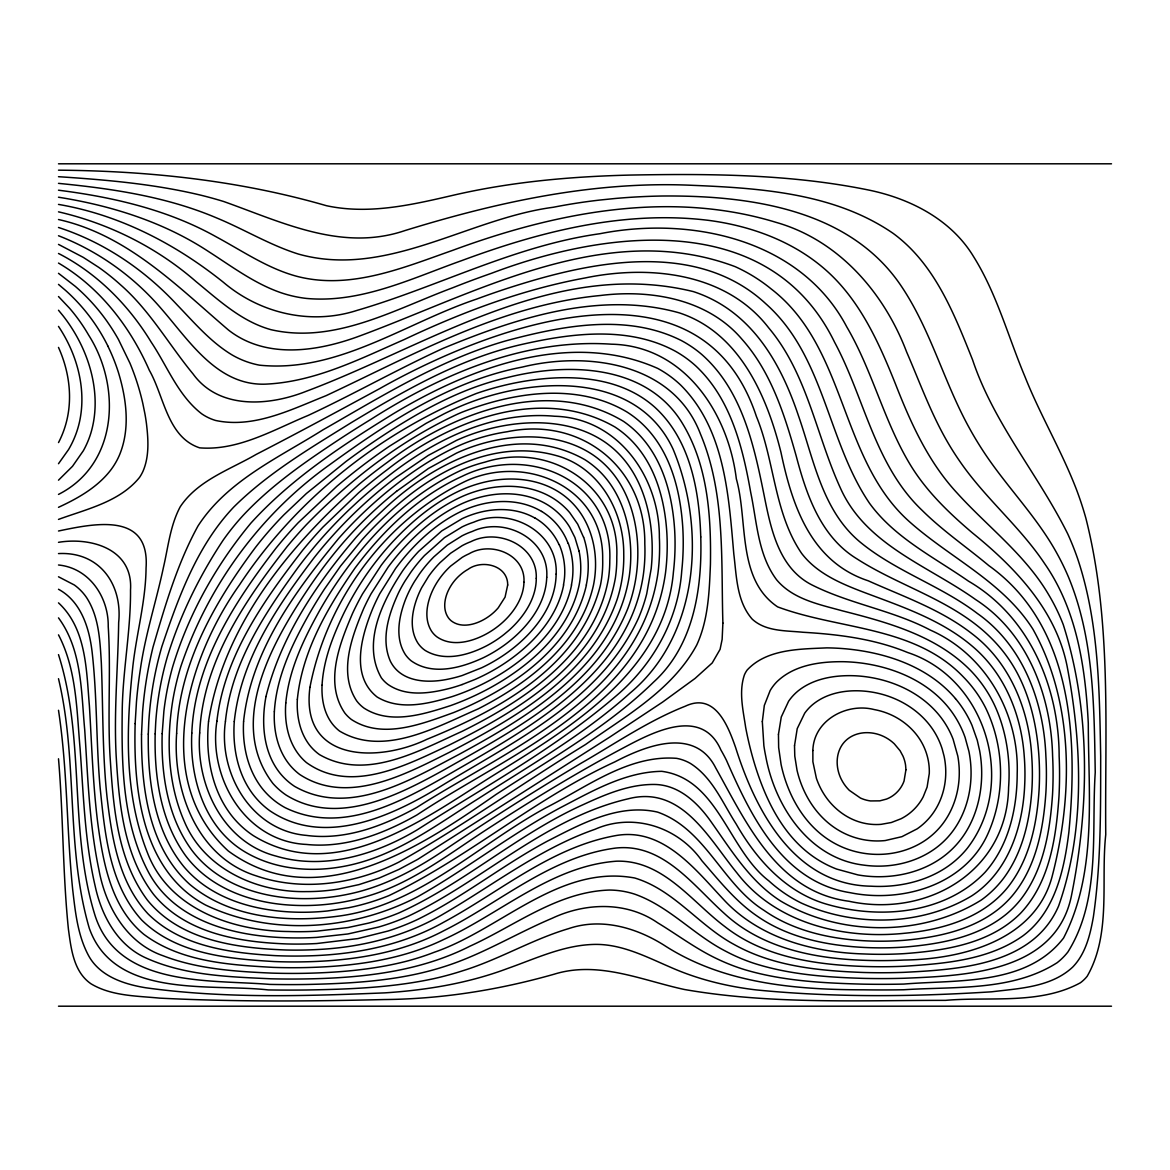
<?xml version="1.0" encoding="UTF-8"?>
<svg xmlns="http://www.w3.org/2000/svg" width="1170" height="1170" viewBox="0 0 1170 1170"><rect width="100%" height="100%" fill="white"/><g stroke="black" fill="none" stroke-linecap="round" stroke-linejoin="round"><path stroke-width="1.5" d="M563.647 585C556.993 618.915 531.429 645.679 503.407 664.107A196.253 196.253 0 0 1 474.859 679.521L462.15 684.538M571.574 585C563.779 623.288 534.134 652.875 502.164 673.086A230.3 230.3 0 0 1 462.15 693.035A220.472 220.472 0 0 1 452.044 696.633C428.205 703.843 399.921 710.833 377.12 696.998C349.771 675.543 361.72 635.178 372.938 608.078A205.423 205.423 0 0 1 379.811 593.658L395.533 568.547A216.757 216.757 0 0 1 408.476 552.533C423.672 535.611 441.456 520.621 462.15 510.954A106.719 106.719 0 0 1 476.483 505.572C497.806 499.224 522.142 499.751 541.578 511.451M586.419 585C573.066 644.056 519.348 682.797 467.254 706.738A354.276 354.276 0 0 1 453.463 712.632C421.917 723.952 382.458 739.82 351.351 719.462A38.113 38.113 0 0 1 344.901 713.144C324.002 682.958 339.666 643.617 352.521 613.46A278.811 278.811 0 0 1 362.524 593.921L381.157 565.388A272.171 272.171 0 0 1 396.981 546.2C415.482 525.944 437.01 507.868 462.15 496.504A122.47 122.47 0 0 1 479.481 490.318C504.855 483.283 533.915 484.877 556.057 500.219A70.814 70.814 0 0 1 569.746 512.65L577.702 524.145L583.537 537.264M58.5 463.715L68.577 449.529A95.121 95.121 0 0 0 79.736 420.834C85.351 393.88 79.618 365.493 67.202 341.216A146.967 146.967 0 0 0 58.5 326.401M58.5 480.183L72.511 466.289L83.348 450.728A90.529 90.529 0 0 0 90.792 433.324C100.284 401.924 93.41 367.526 78.214 339.081A160.89 160.89 0 0 0 62.887 315.578L58.5 310.24M396.542 491.312L428.425 468.468L456.49 453.112A178.001 178.001 0 0 1 469.214 447.847A181.262 181.262 0 0 1 491.707 441.163C525.652 433.441 563.984 435.065 593.482 455.262A90.997 90.997 0 0 1 608.078 467.854C626.827 487.875 635.661 515.312 637.474 542.266A161.284 161.284 0 0 1 636.217 575.728A154.908 154.908 0 0 1 627.851 608.444C595.998 688.048 515.019 729.466 444.585 769.553C397.917 795.395 337.252 826.912 285.948 794.956A69.439 69.439 0 0 1 272.888 783.417C227.287 723.806 270.855 644.889 306.394 591.508C316.105 576.868 326.488 562.682 337.72 549.169A413.844 413.844 0 0 1 377.427 507.634A401.544 401.544 0 0 1 396.542 491.312M58.5 494.413C118.082 464.241 121.446 386.509 88.657 335.132A176.026 176.026 0 0 0 69.615 308.295L58.5 296.536M58.5 507.312C78.229 498.201 98.017 486.998 111.296 469.316A72.043 72.043 0 0 0 119.194 455.715C130.484 429.258 126.55 399.087 118.389 372.352A188.092 188.092 0 0 0 107.889 346.174M58.5 519.407C86.726 509.067 119.749 501.872 139.508 477.433A41.316 41.316 0 0 0 143.062 471.1C149.438 456.139 148.297 439.335 146.44 423.555A210.015 210.015 0 0 0 144.934 413.887L142.857 403.65A245.773 245.773 0 0 0 129.958 363.197L118.433 339.446A207.543 207.543 0 0 0 110.097 325.845L107.084 321.443A195.097 195.097 0 0 0 75.363 286.431L58.5 273.312M58.5 531.004C95.545 523.224 149.95 512.094 146.06 568.05C145.724 602.506 135.793 635.939 132.459 670.117C126.067 730.811 124.473 794.81 147.347 852.506C168.729 909.148 232.64 931.042 288.551 931.525A299.301 299.301 0 0 0 316.865 931.159L348.075 927.532L368.55 923.101A236.004 236.004 0 0 0 398.736 913.009C463.964 883.628 517.769 834.02 583.157 804.653C605.534 794.342 629.153 784.251 654.235 784.456C679.126 784.646 698.241 803.263 711.55 822.452C731.747 850.97 750.672 882.048 780.902 901.178C840.674 936.541 922.209 936.892 981.308 900.022A104.071 104.071 0 0 0 1003.948 877.793C1023.004 851.804 1030.156 819.205 1032.013 787.571A252.661 252.661 0 0 0 1031.721 756.112C1029.059 709.722 1010.017 662.703 972.299 633.965C941.353 609.643 903.752 596.744 868.257 580.803C810.956 561.907 792.222 505.82 780.99 452.454C766.862 395.752 739.381 332.514 679.17 312.829C599.859 290.584 516.584 317.933 443.181 348.338C397.522 369.267 353.779 394.085 308.28 415.379C273.707 429.639 238.27 450.962 199.631 447.847C167.237 437.053 164.283 396.498 149.351 370.334C130.221 326.839 99.933 287.352 58.5 263.075M58.5 542.324C91.509 536.898 133.234 549.213 130.513 590.06C130.864 631.273 122.397 672.019 122.192 713.261C121.534 767.315 122.909 824.631 149.116 873.361C176.158 922.311 236.047 936.483 287.864 937.799A326.693 326.693 0 0 0 316.792 937.389L347.899 933.967L378.422 927.093A238.899 238.899 0 0 0 408.242 916.227C483.21 880.571 545.542 817.976 628.115 798.832C681.847 784.807 708.874 838.729 737.041 873.054C775.769 923.598 843.906 939.598 904.761 933.25C942.757 929.755 983.297 917.909 1008.043 886.977C1029.556 859.526 1036.942 824.046 1039.077 789.955A283.433 283.433 0 0 0 1038.916 756.112C1036.986 727.316 1030.697 698.461 1017.11 672.823A145.592 145.592 0 0 0 990.888 637.782C953.389 600.415 900.593 586.901 856.966 558.88C820.77 536.884 806.466 494.881 796.244 456.139C784.514 414.707 771.118 371.841 741.838 339.095C707.455 298.774 650.491 289.253 600.283 295.513C501.389 304.917 414.136 354.437 325.962 395.723C291.242 409.485 253.948 428.673 215.616 420.469A48.774 48.774 0 0 1 201.81 413.887C178.089 395.621 167.427 366.356 151.193 342.123C128.685 305.165 97.227 273.297 58.5 253.466M58.5 163.8L1111.5 163.8M58.5 1006.2L1111.5 1006.2M58.5 170.176C148.97 170.893 239.323 180.472 326.371 205.686C368.652 214.827 411.577 204.925 452.819 195.346C511.115 181.789 570.945 176.48 630.659 175.061C710.278 173.643 790.774 174.037 869.076 190.125C910.377 198.695 951.21 219.565 973.601 256.669C996.781 293.699 1008.028 336.375 1024.832 376.36C1040.188 415.087 1061.731 451.035 1076.619 489.952A337.472 337.472 0 0 1 1085.862 518.178C1111.997 621.343 1104.772 729.188 1105.752 834.634C1100.692 880.937 1111.471 934.055 1087.164 976.277A36.372 36.372 0 0 1 1080.378 982.785C1039.808 1004.957 990.01 996.445 945.55 1000.365C858.458 1000.321 770.445 1004.518 684.289 989.469C641.555 980.211 598.177 960.453 553.966 974.259C498.771 989.937 441.85 999.048 384.374 999.546C309.494 1001.374 234.483 1001.9 159.661 998.127C136.554 995.875 111.516 996.109 90.982 983.794C73.491 971.7 71.107 948.68 68.43 929.316C62.595 872.644 63.341 815.534 58.5 758.789M58.5 176.699C106.28 179.844 154.279 183.968 200.933 195.214A409.763 409.763 0 0 1 223.631 201.489C281.824 222.11 341.655 251.959 404.659 230.665C498.01 201.84 594.594 180.707 692.918 185.343C761.465 188.195 834.985 193.313 893.222 233.43C934.83 263.996 954.033 313.531 972.577 359.833C993.798 423.394 1038.287 474.625 1067.742 533.9A278.562 278.562 0 0 1 1077.687 558.821C1098.849 622.191 1099.449 689.993 1100.678 756.112C1100.604 809.772 1101.087 863.782 1093.35 917.017C1090.191 934.845 1085.672 953.74 1072.656 967.122C1051.084 987.246 1019.333 988.416 991.604 991.809C913.2 996.767 834.195 997.659 755.952 989.879C726.628 986.398 697.642 979.246 670.6 967.283C645.972 956.709 620.977 943.517 593.395 944.439C563.282 945.331 535.641 958.596 507.721 968.438C468.336 983.253 426.48 990.186 384.623 992.877C305.107 996.08 224.713 998.727 145.65 987.758C123.64 984.145 99.289 976.087 88.233 954.998C77.586 934.801 75.275 911.649 72.657 889.332C66.588 829.764 67.538 769.567 58.5 710.292M58.5 553.585C99.596 551.406 122.587 584.444 118.667 622.498C118.009 667.032 113.782 711.55 116.181 756.112C119.047 803.746 123.625 855.197 153.606 894.421C185.62 933.558 239.47 942.216 287.176 943.956A358.81 358.81 0 0 0 316.719 943.532L357.947 938.574L388.104 931.013A239.631 239.631 0 0 0 417.383 919.561C462.91 897.273 502.676 865.113 547.297 841.201C580.861 824.075 618.608 803.132 657.613 812.112C705.642 829.018 722.285 884.271 764.039 910.392A145.972 145.972 0 0 0 784.339 922.209C809.084 933.938 836.404 939.13 863.606 940.724A306.028 306.028 0 0 0 904.542 940.27C937.55 937.316 972.109 930.062 998.639 909.002A101.337 101.337 0 0 0 1012.138 895.913C1036.269 867.248 1043.465 828.609 1045.907 792.251A319.191 319.191 0 0 0 1045.878 756.112C1043.801 701.985 1023.121 645.664 977.433 613.519C940.738 585.556 895.459 571.34 859.833 541.842C822.159 510.31 813.808 459.62 798.423 415.657C784.836 375.146 764.288 334.547 728.588 309.246A131.142 131.142 0 0 0 693.342 291.593C555.355 257.766 430.107 344.799 306.394 391.233C269.392 405.961 219.17 410.012 193.065 373.947C168.714 344.404 149.701 310.284 120.568 284.836A228.428 228.428 0 0 0 98.748 267.374L83.26 257.356L58.5 244.398M58.5 183.368C112.291 188.633 166.725 196.692 216.786 218C244.311 229.364 269.963 245.159 298.496 254.095C386.597 278.709 468 218.468 553.308 207.265A576.137 576.137 0 0 1 599.903 200.041L615.157 198.49A647.917 647.917 0 0 1 661.957 196.019C747.425 195.214 848.016 208.435 900.286 284.646C930.457 328.726 943.561 381.391 969.243 427.854A336.317 336.317 0 0 0 982.142 449.455C1005.381 485.55 1036.576 516.043 1057.212 553.878A247.952 247.952 0 0 1 1068.385 576.854C1094.008 638.542 1094.111 706.695 1095.237 772.405C1091.332 831.826 1101.072 899.247 1067.844 952.058A61.937 61.937 0 0 1 1057.212 962.661C1012.094 991.473 955.042 986.354 903.81 989.761A1346.831 1346.831 0 0 1 863.606 989.82C794.927 989.776 722.753 983.458 663.77 945.024C635.646 927.415 601.014 917.558 568.532 928.658C531.838 939.539 498.756 959.751 462.15 970.939A316.266 316.266 0 0 1 433.456 978.734C391.76 987.714 348.909 989.264 306.394 989.995A1390.443 1390.443 0 0 1 268.222 989.922C209.913 983.312 114.353 999.238 89.286 928.234C65.579 847.197 78.054 760.573 58.5 678.702M58.5 190.198C113.124 197.13 168.041 209.781 216.421 236.94C243.024 251.301 268.442 268.998 298.072 276.632C351.088 289.853 403.416 267.623 452.717 250.336C554.785 212.589 669.167 189.73 775.769 222.271C838.451 239.952 884.037 292.471 906.589 351.877C919.81 382.4 931.101 413.931 947.949 442.743A280.493 280.493 0 0 0 961.023 463.071C986.091 498.976 1020.474 527.26 1044.737 563.779C1077.073 610.33 1085.482 668.099 1088.29 723.44C1088.378 794.752 1097.299 872.601 1063.574 938.004C1026.66 985.988 957.791 979.568 903.84 984.072A992.058 992.058 0 0 1 863.606 984.16C823.724 983.122 783.286 981.103 744.807 969.696A199.543 199.543 0 0 1 717.122 958.859C696.106 948.943 677.518 934.83 657.73 922.837C626.52 901.222 585.57 902.553 552.181 918.26C515.487 933.762 481.323 955.115 443.094 966.976C398.999 980.972 352.345 983.487 306.394 984.482A1036.459 1036.459 0 0 1 269.553 984.394C209.913 979.466 118.228 987.714 95.077 915.583C68.679 830.963 85.425 739.06 58.5 654.63M58.5 197.218C111.413 205.613 163.771 222.007 208.772 251.696C232.157 266.672 254.753 283.769 281.312 292.836A122.148 122.148 0 0 0 306.394 298.423C361.091 303.483 411.957 278.226 462.15 260.457C540.247 231.47 624.019 210.176 707.85 220.267C751.593 225.883 795.073 241.897 827.98 271.981C860.754 302.036 879.24 343.468 895.474 383.994C910.743 423.013 928.322 462.091 957.192 493.126C987.787 526.88 1025.359 554.872 1048.686 594.74A195.156 195.156 0 0 1 1063.237 624.575C1090.996 711.828 1089.285 807.739 1071.237 896.717C1054.974 972.519 965.703 975.78 903.883 978.266A778.62 778.62 0 0 1 863.606 978.383C826.4 977.272 788.668 974.581 753.056 963.012A180.721 180.721 0 0 1 725.839 951.298C693.751 934.947 669.021 906.18 634.637 894.129A83.655 83.655 0 0 0 609.555 890.048C557.768 891.598 515.414 925.543 469.989 946.164C419.533 971.787 362.203 977.959 306.394 978.91A823.856 823.856 0 0 1 270.796 978.793C228.911 976.833 185.182 975.619 146.294 958.113C117.673 945.506 101.688 915.993 95.296 886.655C84.752 841.464 83.494 794.796 80.101 748.683C76.679 710.351 76.708 669.796 58.5 634.857M58.5 204.414C119.603 214.856 175.456 243.872 223.455 282.336C260.091 313.472 310.81 325.348 357.055 310.386C438.531 286.606 514.946 245.583 599.903 233.722C690.505 215.85 800.514 239.031 846.787 326.927C872.703 371.08 884.125 422.077 910.904 465.777C926.976 491.868 949.265 513.221 972.46 532.935C1015.268 567.582 1056.013 610.184 1067.098 666.154C1082.06 744.778 1085.424 829.676 1058.601 906.033C1033.095 965.192 959.327 969.506 903.927 972.343A635.822 635.822 0 0 1 863.606 972.489C819.366 970.837 773.268 966.508 733.956 944.395C698.739 925.47 673.92 889.741 634.696 877.997C559.304 864.074 501.009 929.375 434.304 952.248A255.937 255.937 0 0 1 406.399 961.257C373.756 969.623 339.987 972.475 306.394 973.279A681.92 681.92 0 0 1 271.966 973.118C235.228 971.524 197.584 969.082 162.952 955.714C126.521 943.093 105.666 906.457 99.011 870.188C89.256 824.075 87.838 776.792 84.723 729.904C81.169 691.953 82.149 649.95 58.5 617.877M58.5 564.993C89.256 568.006 108.693 597.095 108.225 626.491C111.033 669.649 107.494 712.939 110.038 756.112C113.256 805.486 116.781 858.999 147.405 900.11C180.648 940.914 237.144 948.183 286.489 950.011A397.083 397.083 0 0 0 316.631 949.572C361.091 947.51 405.551 936.483 444.015 913.624C493.769 884.725 540.028 848.499 594.843 829.34C633.277 812.316 678.03 826.912 701.883 860.74C718.716 880.118 734.892 900.637 756.171 915.423A149.38 149.38 0 0 0 770.591 924.402C799.066 939.788 831.577 945.726 863.606 947.422A346.51 346.51 0 0 0 904.351 947.071C940.08 944.161 978.032 937.345 1006.522 914.004A99.099 99.099 0 0 0 1020.62 899.569C1043.742 869.866 1050.016 831.036 1052.532 794.474A361.501 361.501 0 0 0 1052.605 756.112C1051.157 696.091 1027.83 633.292 975.605 599.552C928.322 565.812 865.873 545.074 840.499 488.27C816.119 435.094 807.388 373.859 768.719 327.892C726.058 272.449 649.116 264.683 585 277.977C522.01 289.56 461.711 312.317 403.986 339.651C360.287 358.766 316.061 381.347 267.608 384.038C218.19 387.226 189.715 341.304 161.284 308.704C133.643 276.427 98.163 251.067 58.5 235.755M58.5 211.843C109.234 223.602 156.941 247.426 196.194 281.721C219.053 300.441 241.722 321.575 270.913 329.662C334.518 344.331 394.86 309.26 452.615 287.805A947.744 947.744 0 0 1 491.707 273.21C606.703 229.51 769.875 209.284 834.619 342.283C864.513 397.858 874.663 465.265 922.106 510.325C942.669 530.727 966.683 547.121 988.855 565.636C1073.007 625.833 1077.892 738.548 1068.868 832.133C1064.261 869.719 1055.106 911.986 1022.829 935.912C988.489 960.19 944.673 963.641 904 966.259A533.344 533.344 0 0 1 863.606 966.449C815.241 964.694 763.908 957.279 724.727 926.494C691.397 901.441 662.907 859.95 616.707 861.178C551.553 865.8 500.921 913.404 443.62 939.554C401.017 960.16 353.223 966.42 306.394 967.561A580.335 580.335 0 0 1 273.093 967.371C228.764 964.884 180.663 961.857 143.808 934.303C110.974 907.306 103.135 862.758 97.739 822.905C92.883 784.075 91.772 744.91 89.403 705.876C86.346 670.395 86.653 628.963 58.5 602.857M58.5 219.521C127.369 234.921 176.933 285.963 228.428 329.998C265.356 359 315.754 351.79 356.879 337.004C475.985 293.436 606.513 218.146 735.213 266.672A162.762 162.762 0 0 1 771.249 288.99C847.329 347.665 839.241 460 910.07 522.259C950.713 558.251 1003.085 582.016 1032.949 629.226C1074.572 703.74 1072.992 796.828 1051.874 877.427C1034.295 940.797 961.901 959.224 904.088 960.043A456.022 456.022 0 0 1 863.606 960.277C814.115 958.566 761.597 948.109 724.172 913.317C693.006 885.383 662.966 842.853 615.625 848.074C550.982 856.44 500.336 902.436 443.766 930.75C401.617 952.965 353.559 960.658 306.394 961.784A503.978 503.978 0 0 1 274.189 961.55C228.091 958.83 176.538 954.15 141.804 920.146C109.38 884.52 104.905 833.874 100.167 788.097C96.072 742.921 97.242 697.393 92.152 652.304C89.373 628.275 81.213 601.599 58.5 589.27M58.5 227.477C104.188 242.263 144.773 269.963 177.299 305.063C194.512 322.905 210.878 342.298 232.42 355.139A86.697 86.697 0 0 0 259.389 365.157C337.516 373.23 405.332 322.964 476.483 299.14A795.893 795.893 0 0 1 522.756 283.535C600.956 259.535 699.865 242.483 765.838 303.79C824.616 356.06 827.131 440.914 869.515 503.261C894.772 537.981 934.04 557.169 968.438 581.124C1029.732 616.765 1058.996 687.433 1059.142 756.112A412.6 412.6 0 0 1 1058.967 796.638C1056.101 837.471 1049.812 882.385 1020.43 913.39C990.2 943.766 945.067 950.61 904.205 953.638A395.431 395.431 0 0 1 863.606 953.945C812.74 952.351 759.271 938.106 723.66 899.584C694.804 868.915 662.308 826.327 614.338 835.863C550.485 847.753 499.722 892.023 443.898 922.106C402.144 945.667 353.91 954.852 306.394 955.919A444.381 444.381 0 0 1 275.257 955.641C230.68 952.98 181.321 946.852 148.063 913.887C118.857 882.663 111.896 838.363 107.084 797.516C102.243 752.836 103.135 707.835 101.337 662.995C99.976 640.677 99.07 616.751 86.463 597.417A50.486 50.486 0 0 0 74.353 585L58.5 576.781M534.953 518.076C516.935 507.751 494.705 507.575 475.225 513.601A98.967 98.967 0 0 0 462.15 518.661L441.763 530.887L418.699 551.348A189.438 189.438 0 0 0 403.065 570.243C382.941 600.356 361.34 642.813 381.347 677.825A33.082 33.082 0 0 0 387.884 684.377C406.297 697.218 430.472 693.386 450.845 688.092A171.595 171.595 0 0 0 462.15 684.538M58.5 284.383L65.695 290.54A183.675 183.675 0 0 1 107.932 346.144M955.466 698.592C928.497 666.754 886.363 652.626 845.939 648.838A242.483 242.483 0 0 0 826.81 647.873C799.973 649.101 766.862 648.823 747.162 670.03A24.906 24.906 0 0 0 744.427 674.856C738.606 691.85 743.14 710.234 745.656 727.404A349.874 349.874 0 0 0 755.308 766.262C766.072 800.514 782.891 835.131 812.945 856.411A108.313 108.313 0 0 0 836.682 869.091L857.976 874.926A121.841 121.841 0 0 0 895.957 875.511C912.117 873.2 927.927 867.511 941.323 858.093A89.125 89.125 0 0 0 961.521 838.451C972.211 824.06 978.442 806.686 980.694 788.99A125.117 125.117 0 0 0 979.641 750.731L977.257 740.244L971.977 725.298A109.249 109.249 0 0 0 955.466 698.592M58.5 347.417C66.646 365.508 70.8 385.559 69.176 405.405A97.285 97.285 0 0 1 58.529 442.567M568.181 543.494L566.061 538.566A63.18 63.18 0 0 0 541.608 511.392M579.033 551.128L574.909 537.483L569.761 527.246A67.246 67.246 0 0 0 547.94 505.06C527.1 492.087 500.775 491.224 477.667 497.908A114.28 114.28 0 0 0 462.15 503.583C439.189 514.113 419.503 530.683 402.655 549.3A244.223 244.223 0 0 0 388.25 566.938L371.065 593.819A240.713 240.713 0 0 0 363.811 608.254C351.921 636.363 337.998 672.765 356.733 700.991A36.241 36.241 0 0 0 364.002 708.099C390.093 724.976 423.335 714.402 450.435 705.656A277.392 277.392 0 0 0 490.844 687.448C530.712 665.306 569.234 631.434 579.135 585A86.726 86.726 0 0 0 579.077 551.114M559.245 544.591A68.664 68.664 0 0 1 563.457 584.956M534.997 518.003A58.354 58.354 0 0 1 559.055 544.664M568.313 543.45A76.927 76.927 0 0 1 571.413 584.971M583.669 537.22A93 93 0 0 1 586.287 584.971M297.355 699.309C296.478 715.309 299.578 732.23 309.567 745.144A49.111 49.111 0 0 0 319.395 754.562C365.859 781.384 418.714 750.862 462.15 731.323C525.52 699.835 595.018 653.84 608.4 578.945A121.475 121.475 0 0 0 609.789 560.474C612.992 480.446 528.738 443.591 462.15 476.307C418.67 496.08 383.204 530.273 354.919 568.21C327.746 607.449 302.167 650.9 297.355 699.309M700.757 536.957C702.249 588.539 693.795 645.518 653.62 682.066C607.157 727.418 549.871 759.286 495.89 794.562C420.63 846.831 317.509 916.212 228.34 851.029C151.003 780.595 186.732 659.207 239.411 585C295.937 499.166 381.025 431.628 476.322 393.5A294.109 294.109 0 0 1 522.39 381.566C567.172 373.903 619.296 375.394 654.951 407.365C690.49 439.935 699.338 490.961 700.757 536.957M141.526 734.277C141.219 787 148.254 846.934 189.672 884.301C230.314 918.304 287.396 922.794 337.998 916.198C418.407 905.755 477.565 844.974 546.039 807.695C586.843 787.103 628.626 754.533 676.713 758.35A43.86 43.86 0 0 1 690.271 763.352C712.398 777.246 722.534 802.825 736.164 824.002C755.981 858.663 784.441 890.706 823.534 903.255C877.295 919.927 944.453 914.925 985.067 872.279C1008.832 845.471 1017.11 808.558 1017.198 773.56C1019.231 713.89 985.813 654.63 930.472 630.147C892.885 610.316 849.946 604.042 812.082 585C778.752 568.21 770.84 528.825 764.171 495.583C753.977 445.024 742.058 389.976 701.634 354.349A113.417 113.417 0 0 0 681.247 340.499C626.827 313.165 562.755 325.684 506.727 340.616C440.666 359.307 382.034 396.118 322.891 429.887C278.694 457.689 227.214 480.695 197.993 525.988C177.226 563.764 165.102 605.753 153.065 646.937A402.48 402.48 0 0 0 146.411 679.668A393.544 393.544 0 0 0 142.565 712.34L141.526 734.277M274.35 711.74C273.429 730.943 277.89 751.301 290.716 766.101A58.851 58.851 0 0 0 299.549 774.365C347.358 805.867 404.791 774.584 449.572 752.237C516.555 717.093 590.923 675.178 617.131 599.449A138.221 138.221 0 0 0 623.215 569.439A140.195 140.195 0 0 0 623.742 553.585C623.903 511.246 599.128 467.005 556.218 455.569C493.301 437.902 430.809 472.709 386.378 515.005A370.846 370.846 0 0 0 362.188 539.619L340.485 566.163L324.441 589.11A506.054 506.054 0 0 0 308.821 614.645C291.973 644.626 276.412 676.86 274.35 711.74M199.69 732.947C195.639 784.514 222.768 842.283 275.974 856.074C324.148 870.363 375.453 854.773 417.251 829.808C484.438 786.883 555.18 748.303 615.873 696.135C652.845 664.823 678.264 619.924 681.715 571.194A265.999 265.999 0 0 0 682.768 527.392C680.399 491.151 670.893 452.819 644.655 426.202A100.678 100.678 0 0 0 626.901 411.957C577.073 382.254 513.703 392.184 462.15 412.162L458.084 413.887C400.842 440.3 350.196 479.641 306.394 524.686A441.382 441.382 0 0 0 287.206 546.492C244.881 600.693 202.863 661.898 199.69 732.947M148.283 734.087C147.669 780.083 153.782 830.013 183.953 866.78C211.858 899.847 256.859 911.518 298.569 912.234A237.949 237.949 0 0 0 327.615 910.947L348.499 907.759A225.137 225.137 0 0 0 389.054 895.562C468 857.727 534.909 798.525 614.806 761.904C645.723 745.699 694.746 726.351 715.704 767.9C746.738 823.387 777.202 891.818 848.937 901.251C927.181 918.187 1007.268 871.314 1008.584 787.439A180.472 180.472 0 0 0 1008.818 763.849C1007.575 743.111 1002.865 722.504 993.856 703.726A129.695 129.695 0 0 0 970.661 670.571C936.512 635.749 888.088 622.484 842.224 610.798C819 604.378 792.894 599.23 776.631 579.808C757.897 554.755 756.946 522.069 750.731 492.555C742.716 447.233 730.767 398.751 695.989 366.137A111.34 111.34 0 0 0 675.573 351.336C628.699 325.83 572.276 333.04 522.449 344.287C460.468 358.181 404.981 390.297 351.132 422.736C310.24 448.168 268.149 472.929 233.751 507.063C197.16 545.615 178.527 597.051 161.869 646.542A346.452 346.452 0 0 0 154.104 679.083A346.101 346.101 0 0 0 148.736 723.016L148.283 734.087M536.269 578.287C536.328 595.398 527.304 611.193 515.97 623.464A102.741 102.741 0 0 1 508.891 630.396L503.89 634.579A114.309 114.309 0 0 1 487.042 645.577C468.526 655.244 444.308 662.074 425.134 650.418A27.261 27.261 0 0 1 417.748 642.871C409.017 628.86 411.972 611.106 417.646 596.554A94.156 94.156 0 0 1 421.668 587.706L428.644 576.284A109.819 109.819 0 0 1 439.978 562.697L450.567 553.264L462.15 545.673A72.657 72.657 0 0 1 470.866 541.666C497.996 527.919 537.527 545.586 536.269 578.287M155.171 733.882C154.221 775.915 160.319 820.419 185.386 855.372C209.869 888.513 251.696 903.079 291.549 905.185A222.461 222.461 0 0 0 327.688 904.264A218.234 218.234 0 0 0 369.106 895.679C414.385 881.975 451.752 851.833 491.02 826.707C534.178 798.715 578.155 771.864 623.639 747.747C653.006 732.098 701.839 706.446 720.939 750.058A166.418 166.418 0 0 1 726.497 760.398C751.038 816.309 782.598 881.99 850.107 892.681C901.178 903.094 963.232 885.807 986.983 835.804C1005.717 795.819 1004.884 747.25 985.506 707.66A123.64 123.64 0 0 0 963.553 677.137C914.589 625.745 839.417 629.943 777.597 606.864C736.617 579.077 748.23 520.986 736.339 478.881C728.193 412.776 684.055 345.633 611.427 344.199C525.067 338.32 442.304 373.844 370.861 419.386A1290.919 1290.919 0 0 0 342.722 437.127C307.359 460.38 271.923 484.482 242.936 515.619A241.605 241.605 0 0 0 223.119 540.233C199.28 576.166 180.034 615.449 167.383 656.706A309.743 309.743 0 0 0 159.749 689.452A311.381 311.381 0 0 0 155.712 722.724L155.171 733.882M191.807 733.049C189.569 777.041 203.902 826.181 243.082 850.736C277.436 872.133 320.916 873.463 359.102 862.802C403.138 850.59 440.139 822.583 478.281 798.671C530.01 765.297 584.093 734.497 630.016 693.108C699.748 634.871 706.124 528.255 673.042 449.075C635.939 369.486 530.361 377.164 462.15 405.566A290.511 290.511 0 0 0 443.927 413.902L426.099 423.35L389.566 446.136A621.987 621.987 0 0 0 336.814 486.31L298.233 522.697A421.785 421.785 0 0 0 275.974 548.203C234.57 601.994 194.703 663.068 191.807 733.049M162.177 733.678C161.036 774.043 167.383 816.733 191.719 850.078C218.103 885.339 263.908 899.013 306.394 898.633A207.982 207.982 0 0 0 348.675 894.099C383.467 886.933 415.16 869.822 444.381 850.166C488.972 819.965 534.456 791.11 580.671 763.469C615.069 743.74 648.121 720.866 685.167 706.256C715.104 691.938 728.076 725.97 735.696 747.762C755.776 811.483 794.693 885.017 871.153 886.202A138.616 138.616 0 0 0 894.085 885.631C914.355 883.394 934.391 876.593 950.786 864.264A93.849 93.849 0 0 0 967.254 848.338C1017.534 783.403 986.281 678.351 907.642 652.509C874.502 638.878 838.597 634.33 803.073 632.268C785.86 630.513 765.926 631.683 752.251 619.179C736.617 601.438 736.559 576.152 733.809 554.01C728.661 495.276 724.903 429.317 680.794 385.179A107.991 107.991 0 0 0 657.73 368.418C570.463 329.589 470.135 367.424 393.135 413.887C342.24 445.287 291.33 478.559 250.877 523.136C215.865 565.359 188.341 614.513 172.56 667.149A285.524 285.524 0 0 0 163.888 711.228L162.177 733.678M243.594 721.305C242.292 744.091 247.045 767.856 260.72 786.518A74.968 74.968 0 0 0 285.056 807.622C346.057 837.442 409.939 796.638 462.15 766.716C538.127 722.811 629.314 670.293 643.31 574.982A173.994 173.994 0 0 0 644.802 543.875C645.606 468.439 581.783 416.198 507.224 431.73A190.227 190.227 0 0 0 462.15 444.278C433.982 456.358 408.549 473.982 385.003 493.433A434.304 434.304 0 0 0 356.353 519.641A428.088 428.088 0 0 0 338.642 538.463C295.015 591.537 250.994 651.061 243.594 721.305M722.884 623.069L722.139 639.376L720.077 649.365L712.223 662.951L695.038 678.454L662.527 702.146L610.023 736.91L417.631 859.409L398.985 869.398L379.285 877.997L359.044 884.593L338.32 889.083A196.092 196.092 0 0 1 306.394 891.598C257.122 892.681 204.223 869.061 184.363 821.545C167.646 783.432 166.213 740.259 172.911 699.675A267.374 267.374 0 0 1 180.78 666.666C207.807 586.097 260.31 514.083 329.662 464.739C388.001 422.443 450.333 380.864 522.376 367.058C587.808 350.971 673.496 362.817 700.523 434.172C725.532 493.828 720.998 559.728 722.884 623.069M176.641 733.327C172.473 790.569 197.028 857.303 256.274 875.877C303.089 891.876 355.373 884.052 398.926 862.071C462.954 826.064 522.8 782.979 585.439 744.573C625.833 716.025 672.384 689.964 696.706 645.065C708.289 619.983 709.298 591.83 710.424 564.686C711.258 515.721 707.865 463.612 681.028 421.127C644.158 363.563 566.017 362.554 506.625 377.749C464.417 387.445 425.807 408.023 389.639 431.262A755.03 755.03 0 0 0 346.071 461.433L306.394 493.521L283.974 514.771A368.097 368.097 0 0 0 255.352 547.589C214.929 601.731 178.995 664.077 176.641 733.327M794.518 745.685L794.781 756.112L797.033 770.269A105.593 105.593 0 0 0 805.72 794.152C812.814 808.148 823.3 820.58 836.608 829.033A75.684 75.684 0 0 0 885.178 840.557L901.894 836.682L917.163 828.843A64.277 64.277 0 0 0 932.753 813.603C940.314 803.117 944.629 790.467 945.565 777.597A76.533 76.533 0 0 0 944.073 756.112L942.216 749.049A76.035 76.035 0 0 0 933.236 730.08C921.858 712.808 903.766 700.684 884.096 694.863A101 101 0 0 0 863.606 691.075C845.515 689.656 825.947 693.079 811.878 705.276A47.224 47.224 0 0 0 804.697 713.203L797.223 728.632L794.518 745.685M556.145 574.075C555.633 606.777 532.613 634.33 507.268 652.67A166.798 166.798 0 0 1 481.63 667.807L462.15 675.529A130.689 130.689 0 0 1 449.923 678.761C429.258 683.529 401.105 682.958 390.341 661.167C380.601 638.981 388.835 613.943 398.37 593.161A133.804 133.804 0 0 1 405.229 580.671L410.962 572.057A163.04 163.04 0 0 1 424.491 555.56L444.468 537.673L462.15 526.866A90.894 90.894 0 0 1 473.909 522.127C510.237 506.244 558.441 532.482 556.145 574.075M762.328 721.597L763.878 745.773A181.248 181.248 0 0 0 765.706 756.112C774.847 806.335 809.216 858.561 863.606 865.098A106.719 106.719 0 0 0 885.909 865.888C904.469 864.571 922.837 858.254 937.58 846.744A81.827 81.827 0 0 0 949.791 834.941C963.012 819.161 969.945 798.759 970.939 778.342A109.366 109.366 0 0 0 968.906 751.316L965.104 737.451A100.518 100.518 0 0 0 946.355 704.983C928.688 684.509 903.43 671.96 877.383 665.949A168.1 168.1 0 0 0 863.606 663.361A163.917 163.917 0 0 0 853.968 662.264A168.07 168.07 0 0 0 843.672 661.708C820.243 661.445 794.108 664.838 776.646 682.008A45.381 45.381 0 0 0 770.153 690.549L764.317 705.452L762.328 721.597M135.15 723.586C133.321 788.755 141.321 870.641 205.584 905.039C271.908 936.644 353.355 930.296 417.705 896.717C466.537 869.12 510.851 834.166 560.386 807.695C592.137 791.227 625.029 771.893 661.767 771.322C718.219 778.898 728.208 849.786 768.895 880.908A139.04 139.04 0 0 0 801.245 903.021C854.656 927.196 921.258 926.347 971.919 895.737C1008.423 871.84 1022.902 826.737 1024.686 785.055A225.751 225.751 0 0 0 1024.233 756.112C1021.351 714.782 1004.577 673.364 972.372 646.279C941.104 619.603 901.426 606.484 863.606 592.21C840.718 583.479 816.909 573.446 801.64 553.395C773.926 512.855 774.745 460.907 756.405 416.447C700.055 246.373 489.148 326.81 379.753 388.586C338.715 410.846 297.648 433.046 256.157 454.428C229.773 469.74 197.759 480.3 180.224 506.785C170.206 525.505 168.202 546.99 163.449 567.377C156.21 601.541 145.197 634.886 140.327 669.562A467.649 467.649 0 0 0 136.466 701.854L135.15 723.586M507.692 585L505.06 597.153L498.23 607.83A51.582 51.582 0 0 1 490.932 614.835A54.361 54.361 0 0 1 484.102 619.413C474.464 624.897 461.068 628.246 451.445 620.992A16.716 16.716 0 0 1 448.242 617.599C442.991 609.95 444.278 599.771 447.788 591.698A47.794 47.794 0 0 1 461.404 573.914A44.796 44.796 0 0 1 468.029 569.351C481.981 559.187 507.897 565.212 507.692 585M905.931 769.743L904.044 781.077A30.435 30.435 0 0 1 898.019 791.139A30.128 30.128 0 0 1 886.465 799.095L879.781 800.85L870.509 800.938A35.115 35.115 0 0 1 860.447 798.042L849.318 790.335A41.813 41.813 0 0 1 841.318 779.322C835.965 768.748 835.336 755.147 842.049 745.012A26.661 26.661 0 0 1 848.294 738.475C857.771 731.469 870.889 731.191 881.522 735.535A40.848 40.848 0 0 1 894.231 743.74L900.081 750.731L902.977 756.112A35.495 35.495 0 0 1 905.565 765.121L905.931 769.743M322.057 685.21C321.443 698.665 323.885 712.91 332.295 723.806A40.76 40.76 0 0 0 339.563 731.074C383.818 757.341 436.425 726.921 478.194 708.874C528.855 682.929 580.495 643.471 593.512 585A104.466 104.466 0 0 0 595.471 560.269C594.696 540.511 587.984 520.635 574.821 505.674A74.266 74.266 0 0 0 561.966 494.106C539.121 477.96 508.994 475.883 482.493 482.654A129.885 129.885 0 0 0 462.15 489.63C434.86 501.798 411.533 521.352 391.423 543.202A300.222 300.222 0 0 0 369.003 570.931A281.414 281.414 0 0 0 356.85 589.431L354.144 594.009A321.531 321.531 0 0 0 343.673 613.577C332.894 636.1 323.446 660.026 322.057 685.21M778.459 734.321L778.65 747.513L781.077 764.39A141 141 0 0 0 788.624 788.975C797.253 810.108 811.527 829.515 831.285 841.435A88.686 88.686 0 0 0 854.963 851.453A91.275 91.275 0 0 0 883.569 854.217C900.154 853.193 916.549 847.475 929.638 837.15A74.105 74.105 0 0 0 940.548 826.561C951.254 813.764 957.411 797.516 958.903 780.975A93.03 93.03 0 0 0 957.806 756.112L953.126 739.279A88.408 88.408 0 0 0 941.104 717.649C922.75 693.503 893.28 679.887 863.606 676.465A126.477 126.477 0 0 0 851.073 675.66C832.411 675.456 812.623 679.097 797.794 691.178A49.169 49.169 0 0 0 788.609 701.24L781.268 717.02L778.459 734.321M234.278 721.524C232.377 748.259 238.036 776.836 255.733 797.706A79.618 79.618 0 0 0 269.627 810.605C323.695 847.402 390.59 816.865 439.993 786.766C513.411 741.678 600.195 700.991 638.264 618.637A166.784 166.784 0 0 0 646.717 593.819L651.178 568.737A187.814 187.814 0 0 0 652.012 540.657C650.564 509.067 641.043 476.278 618.345 453.316A94.726 94.726 0 0 0 605.519 442.494C574.806 421.185 534.807 419.386 499.18 426.582A202.966 202.966 0 0 0 476.395 432.637A196.297 196.297 0 0 0 456.49 440.388L428.264 455.422L395.869 477.535A446.852 446.852 0 0 0 376.287 493.257A453.097 453.097 0 0 0 314.247 557.52C277.319 606.206 240.801 659.295 234.278 721.524M546.741 577.219C545.834 604.568 527.187 627.822 506.23 643.734A140.02 140.02 0 0 1 483.342 657.716C461.521 667.865 432.666 676.041 411.182 660.831A30.01 30.01 0 0 1 405.332 654.513C394.787 638.089 398.838 617.029 405.361 599.874A117.717 117.717 0 0 1 414.604 581.329L419.401 574.046A136.407 136.407 0 0 1 433.836 556.876L447.364 545.044L462.15 535.758A82.266 82.266 0 0 1 472.475 531.37C504.884 516.219 549.417 539.414 546.741 577.219M523.955 582.265C523.604 595.574 516.57 607.771 507.721 617.365A80.862 80.862 0 0 1 499.766 624.868A86.77 86.77 0 0 1 485.872 634.198C471.276 642.023 451.678 647.054 436.966 636.889A23.268 23.268 0 0 1 431.584 631.23C424.374 619.983 426.421 605.534 431.174 593.76A71.078 71.078 0 0 1 436.659 582.967L437.946 580.949A81.198 81.198 0 0 1 450.596 566.119L462.15 557.388A61.206 61.206 0 0 1 468.994 553.819C490.888 540.876 525.725 554.375 523.955 582.265M812.857 750.496L812.887 761.729L816.382 778.24A73.783 73.783 0 0 0 823.607 793.553C832.543 808.002 846.904 819.307 863.606 823.095A57.447 57.447 0 0 0 881.068 824.353L891.306 822.525L901.002 818.781A50.954 50.954 0 0 0 923.232 796.785L927.093 787.132L929.287 773.458A58.485 58.485 0 0 0 927.269 756.112A59.948 59.948 0 0 0 920.966 741.18C914.647 730.577 905.156 722.036 894.216 716.362A72.101 72.101 0 0 0 874.195 709.561C846.831 702.512 813.589 720.164 812.857 750.496M285.802 702.951C284.325 721.539 287.776 741.444 300.003 756.112A53.805 53.805 0 0 0 306.394 762.547C350.576 794.371 405.815 765.487 448.71 745.305C519.304 710.161 600.283 662.454 615.361 578.097A130.543 130.543 0 0 0 616.78 556.949C619.881 486.135 550.207 441.309 485.053 462.106A153.694 153.694 0 0 0 462.15 469.813C407.131 495.056 363.753 540.672 331.373 591.011A461.931 461.931 0 0 0 319.995 609.892C303.864 638.776 288.902 669.576 285.802 702.951M225.459 721.203C217.942 772.873 251.067 830.729 306.394 835.395C345.282 840.601 383.424 825.947 416.871 807.388C509.959 747.922 639.697 696.706 657.906 573.476A202.776 202.776 0 0 0 659.368 537.425C659.646 477.638 618.403 417.909 554.624 416.242C492.585 410.685 433.909 439.832 386.568 477.477A482.552 482.552 0 0 0 357.888 501.55L348.704 510.12A459.825 459.825 0 0 0 314.394 546.799L306.394 556.613A502.179 502.179 0 0 0 298.306 567.114C264.917 613.182 231.382 663.156 225.459 721.203M216.889 721.232C208.026 777.86 245.217 841.596 306.394 844.433C345.472 848.469 383.57 833.888 417.003 814.905C511.977 751.9 647.931 700.611 665.525 572.73A220.209 220.209 0 0 0 666.915 534.134C665.013 500.014 655.317 464.139 630.396 439.437A97.9 97.9 0 0 0 614.952 426.991C540.891 384.389 449.09 420.966 387.241 469.667A511.626 511.626 0 0 0 358.576 492.819L322.861 527.187A457.251 457.251 0 0 0 302.43 550.558C263.425 600.941 224.26 656.224 216.889 721.232M208.567 721.29C205.364 754.343 211.141 789.969 232.318 816.499A92.869 92.869 0 0 0 253.363 835.658C336.287 886.567 424.812 818.049 493.711 775.154C569.819 727.813 665.057 671.639 673.423 571.969A240.757 240.757 0 0 0 674.695 530.8C672.618 496.694 663.609 460.936 639.741 435.313A99.362 99.362 0 0 0 623.581 421.405C548.13 375.804 452.38 412.922 387.87 461.945A545.278 545.278 0 0 0 359.219 484.204C288.946 546.258 223.397 626.14 208.567 721.29M309.933 687.36C300.061 762.401 378.305 762.738 426.845 739.323C498.976 710 580.115 666.417 600.473 585A112.612 112.612 0 0 0 602.667 559.011C603.895 485.872 522.624 451.971 462.15 482.903C383.731 521.981 326.328 601.863 309.933 687.36M265.985 696.53C261.144 722.416 262.987 751.974 280.069 773.238A64.218 64.218 0 0 0 294.518 786.328C349.172 817.581 410.158 780.039 459.02 754.401C531.121 715.148 614.923 664.809 629.226 576.503A150.55 150.55 0 0 0 630.703 550.309C629.84 524.145 622.147 497.455 605.036 477.199A88.949 88.949 0 0 0 585 459.751C515.721 420.191 433.719 461.258 381.917 511.319A391.906 391.906 0 0 0 356.221 537.235C316.47 583.669 280.858 636.538 265.985 696.53"/></g></svg>
